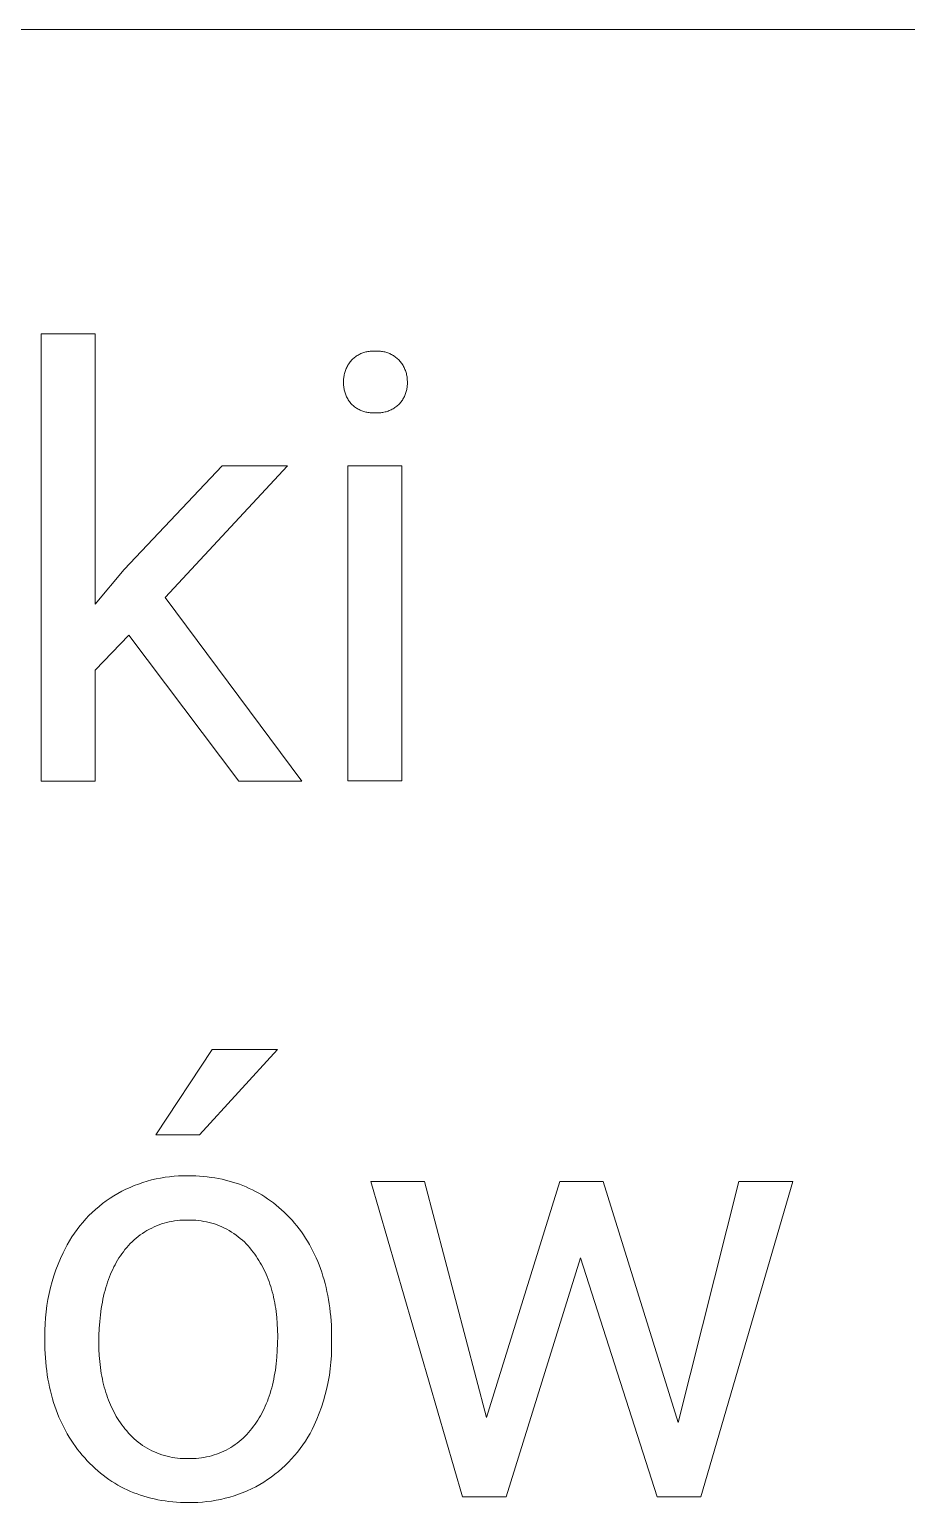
# Model space of a CAD drawing. Header units: millimetres. Extents: x -2542 to 6192, y -257 to 5845.
# Drawn here: x 4802.4 to 4973.5, y 432.5 to 719.8 of the extents above; entities that cross this region are included whole.
import ezdxf

# ---------------------------------------------------------------- set-up
doc = ezdxf.new("R2010")
doc.units = ezdxf.units.MM
doc.header["$MEASUREMENT"] = 0
doc.layers.add('Domyślny', color=7, linetype='Continuous', true_color=0x000000)

msp = doc.modelspace()

# ---------------------------------------------------------------- linework, layer by layer
at = {"layer": 'Domyślny', "color": 18, "lineweight": 15, "true_color": 0x000000}
for p, q in [((6183.9, 719.77), (2891.58, 719.77)), ((4804.73, 573.17), (4804.73, 660.43)), ((4804.73, 660.43), (4815.23, 660.43)), ((4815.23, 660.43), (4815.23, 607.67)), ((4864.97, 654.93), (4865.1, 655.1)), ((4865.1, 655.1), (4865.23, 655.26)), ((4865.23, 655.26), (4865.38, 655.41)), ((4865.38, 655.41), (4865.53, 655.55)), ((4865.53, 655.55), (4865.69, 655.68)), ((4865.69, 655.68), (4865.85, 655.81)), ((4865.85, 655.81), (4866.01, 655.93)), ((4866.01, 655.93), (4866.18, 656.05)), ((4866.18, 656.05), (4866.35, 656.16)), ((4866.35, 656.16), (4866.53, 656.26)), ((4866.53, 656.26), (4866.71, 656.36)), ((4866.71, 656.36), (4866.89, 656.45)), ((4866.89, 656.45), (4867.08, 656.54)), ((4867.08, 656.54), (4867.27, 656.62)), ((4867.27, 656.62), (4867.46, 656.69)), ((4867.46, 656.69), (4867.66, 656.76)), ((4867.66, 656.76), (4867.85, 656.82)), ((4867.85, 656.82), (4868.05, 656.87)), ((4868.05, 656.87), (4868.25, 656.92)), ((4868.25, 656.92), (4868.45, 656.96)), ((4868.45, 656.96), (4868.66, 656.99)), ((4868.66, 656.99), (4868.86, 657.02)), ((4868.86, 657.02), (4869.07, 657.03)), ((4869.07, 657.03), (4869.27, 657.05)), ((4869.27, 657.05), (4869.48, 657.05)), ((4869.48, 657.05), (4869.68, 657.05)), ((4869.68, 657.05), (4869.89, 657.04)), ((4869.89, 657.04), (4870.09, 657.05)), ((4870.09, 657.05), (4870.3, 657.05)), ((4870.3, 657.05), (4870.5, 657.04)), ((4870.5, 657.04), (4870.71, 657.03)), ((4870.71, 657.03), (4870.91, 657.01)), ((4870.91, 657.01), (4871.12, 656.99)), ((4871.12, 656.99), (4871.32, 656.95)), ((4871.32, 656.95), (4871.52, 656.92)), ((4871.52, 656.92), (4871.72, 656.87)), ((4871.72, 656.87), (4871.92, 656.82)), ((4871.92, 656.82), (4872.11, 656.76)), ((4872.11, 656.76), (4872.31, 656.69)), ((4872.31, 656.69), (4872.5, 656.62)), ((4872.5, 656.62), (4872.69, 656.54)), ((4872.69, 656.54), (4872.88, 656.45)), ((4872.88, 656.45), (4873.06, 656.36)), ((4873.06, 656.36), (4873.24, 656.26)), ((4873.24, 656.26), (4873.42, 656.15)), ((4873.42, 656.15), (4873.59, 656.04)), ((4873.59, 656.04), (4873.76, 655.93)), ((4873.76, 655.93), (4873.92, 655.81)), ((4873.92, 655.81), (4874.08, 655.68)), ((4874.08, 655.68), (4874.24, 655.54)), ((4874.24, 655.54), (4874.39, 655.41)), ((4874.39, 655.41), (4874.54, 655.26)), ((4874.54, 655.26), (4874.68, 655.1)), ((4874.68, 655.1), (4874.81, 654.94)), ((4863.75, 652.02), (4863.79, 652.23)), ((4863.79, 652.23), (4863.83, 652.44)), ((4863.83, 652.44), (4863.88, 652.64)), ((4863.88, 652.64), (4863.93, 652.85)), ((4863.93, 652.85), (4863.99, 653.05)), ((4863.99, 653.05), (4864.06, 653.25)), ((4864.06, 653.25), (4864.14, 653.45)), ((4864.14, 653.45), (4864.22, 653.65)), ((4864.22, 653.65), (4864.31, 653.84)), ((4864.31, 653.84), (4864.4, 654.03)), ((4864.4, 654.03), (4864.5, 654.22)), ((4864.5, 654.22), (4864.61, 654.4)), ((4864.61, 654.4), (4864.72, 654.58)), ((4864.72, 654.58), (4864.84, 654.76)), ((4864.84, 654.76), (4864.97, 654.93)), ((4874.81, 654.94), (4874.94, 654.76)), ((4874.94, 654.76), (4875.07, 654.59)), ((4875.07, 654.59), (4875.18, 654.41)), ((4875.18, 654.41), (4875.29, 654.23)), ((4875.29, 654.23), (4875.4, 654.04)), ((4875.4, 654.04), (4875.5, 653.85)), ((4875.5, 653.85), (4875.59, 653.66)), ((4875.59, 653.66), (4875.67, 653.46)), ((4875.67, 653.46), (4875.75, 653.26)), ((4875.75, 653.26), (4875.82, 653.06)), ((4875.82, 653.06), (4875.88, 652.86)), ((4875.88, 652.86), (4875.94, 652.65)), ((4875.94, 652.65), (4875.99, 652.44)), ((4875.99, 652.44), (4876.03, 652.23)), ((4876.03, 652.23), (4876.07, 652.02)), ((4863.69, 651.17), (4863.7, 651.38)), ((4863.69, 650.96), (4863.69, 651.17)), ((4863.69, 650.75), (4863.69, 650.96)), ((4863.69, 650.54), (4863.69, 650.75)), ((4863.7, 650.32), (4863.69, 650.54)), ((4863.7, 651.38), (4863.71, 651.6)), ((4863.72, 650.11), (4863.7, 650.32)), ((4863.71, 651.6), (4863.73, 651.81)), ((4863.75, 649.9), (4863.72, 650.11)), ((4863.73, 651.81), (4863.75, 652.02)), ((4863.78, 649.69), (4863.75, 649.9)), ((4863.82, 649.49), (4863.78, 649.69)), ((4863.87, 649.28), (4863.82, 649.49)), ((4875.97, 649.35), (4875.91, 649.15)), ((4876.01, 649.54), (4875.97, 649.35)), ((4876.05, 649.74), (4876.01, 649.54)), ((4876.08, 649.94), (4876.05, 649.74)), ((4876.07, 652.02), (4876.1, 651.81)), ((4876.11, 650.15), (4876.08, 649.94)), ((4876.1, 651.81), (4876.12, 651.6)), ((4876.13, 650.35), (4876.11, 650.15)), ((4876.12, 651.6), (4876.13, 651.39)), ((4876.13, 651.39), (4876.14, 651.17)), ((4876.14, 650.55), (4876.13, 650.35)), ((4876.14, 651.17), (4876.14, 650.96)), ((4876.14, 650.96), (4876.14, 650.76)), ((4876.14, 650.76), (4876.14, 650.55)), ((4863.92, 649.08), (4863.87, 649.28)), ((4863.99, 648.87), (4863.92, 649.08)), ((4864.05, 648.67), (4863.99, 648.87)), ((4864.13, 648.48), (4864.05, 648.67)), ((4864.21, 648.28), (4864.13, 648.48)), ((4864.3, 648.09), (4864.21, 648.28)), ((4864.4, 647.9), (4864.3, 648.09)), ((4864.5, 647.71), (4864.4, 647.9)), ((4864.6, 647.53), (4864.5, 647.71)), ((4864.72, 647.35), (4864.6, 647.53)), ((4864.84, 647.18), (4864.72, 647.35)), ((4864.96, 647.01), (4864.84, 647.18)), ((4865.1, 646.84), (4864.96, 647.01)), ((4865.23, 646.68), (4865.1, 646.84)), ((4865.38, 646.54), (4865.23, 646.68)), ((4865.54, 646.41), (4865.38, 646.54)), ((4874.38, 646.54), (4874.22, 646.4)), ((4874.54, 646.68), (4874.38, 646.54)), ((4874.67, 646.84), (4874.54, 646.68)), ((4874.8, 646.99), (4874.67, 646.84)), ((4874.93, 647.15), (4874.8, 646.99)), ((4875.05, 647.32), (4874.93, 647.15)), ((4875.16, 647.49), (4875.05, 647.32)), ((4875.27, 647.66), (4875.16, 647.49)), ((4875.37, 647.84), (4875.27, 647.66)), ((4875.47, 648.01), (4875.37, 647.84)), ((4875.56, 648.2), (4875.47, 648.01)), ((4875.64, 648.38), (4875.56, 648.2)), ((4875.72, 648.57), (4875.64, 648.38)), ((4875.79, 648.76), (4875.72, 648.57)), ((4875.86, 648.95), (4875.79, 648.76)), ((4875.91, 649.15), (4875.86, 648.95)), ((4865.69, 646.28), (4865.54, 646.41)), ((4865.86, 646.16), (4865.69, 646.28)), ((4866.02, 646.04), (4865.86, 646.16)), ((4866.19, 645.93), (4866.02, 646.04)), ((4866.37, 645.82), (4866.19, 645.93)), ((4866.54, 645.72), (4866.37, 645.82)), ((4866.72, 645.62), (4866.54, 645.72)), ((4866.91, 645.54), (4866.72, 645.62)), ((4867.09, 645.45), (4866.91, 645.54)), ((4867.28, 645.38), (4867.09, 645.45)), ((4867.48, 645.31), (4867.28, 645.38)), ((4867.67, 645.25), (4867.48, 645.31)), ((4867.87, 645.19), (4867.67, 645.25)), ((4868.06, 645.14), (4867.87, 645.19)), ((4868.26, 645.1), (4868.06, 645.14)), ((4868.46, 645.06), (4868.26, 645.1)), ((4868.67, 645.03), (4868.46, 645.06)), ((4868.87, 645.01), (4868.67, 645.03)), ((4869.07, 644.99), (4868.87, 645.01)), ((4869.27, 644.98), (4869.07, 644.99)), ((4869.48, 644.98), (4869.27, 644.98)), ((4869.68, 644.98), (4869.48, 644.98)), ((4869.89, 645), (4869.68, 644.98)), ((4870.1, 644.99), (4869.89, 645)), ((4870.31, 644.98), (4870.1, 644.99)), ((4870.52, 644.98), (4870.31, 644.98)), ((4870.74, 645), (4870.52, 644.98)), ((4870.95, 645.01), (4870.74, 645)), ((4871.16, 645.04), (4870.95, 645.01)), ((4871.37, 645.07), (4871.16, 645.04)), ((4871.58, 645.11), (4871.37, 645.07)), ((4871.78, 645.16), (4871.58, 645.11)), ((4871.99, 645.22), (4871.78, 645.16)), ((4872.19, 645.28), (4871.99, 645.22)), ((4872.39, 645.35), (4872.19, 645.28)), ((4872.59, 645.42), (4872.39, 645.35)), ((4872.79, 645.5), (4872.59, 645.42)), ((4872.98, 645.59), (4872.79, 645.5)), ((4873.17, 645.69), (4872.98, 645.59)), ((4873.35, 645.79), (4873.17, 645.69)), ((4873.54, 645.9), (4873.35, 645.79)), ((4873.71, 646.02), (4873.54, 645.9)), ((4873.89, 646.14), (4873.71, 646.02)), ((4874.06, 646.27), (4873.89, 646.14)), ((4874.22, 646.4), (4874.06, 646.27)), ((4820.87, 614.42), (4840.01, 634.66)), ((4852.78, 634.66), (4828.87, 608.98)), ((4840.01, 634.66), (4852.78, 634.66)), ((4864.56, 573.19), (4864.56, 634.64)), ((4864.56, 634.64), (4875.06, 634.64)), ((4875.06, 634.64), (4875.06, 573.19)), ((4815.23, 607.67), (4820.87, 614.42)), ((4828.87, 608.98), (4855.57, 573.17)), ((4821.83, 601.65), (4815.23, 594.78)), ((4843.24, 573.17), (4821.83, 601.65)), ((4815.23, 594.78), (4815.23, 573.17)), ((4815.23, 573.17), (4804.73, 573.17)), ((4855.57, 573.17), (4843.24, 573.17)), ((4875.06, 573.19), (4864.56, 573.19)), ((4827.11, 504.18), (4838.08, 520.84)), ((4850.79, 520.84), (4835.58, 504.15)), ((4838.08, 520.84), (4850.79, 520.84)), ((4835.58, 504.15), (4827.11, 504.18)), ((4822.04, 493.92), (4822.86, 494.27)), ((4822.86, 494.27), (4823.7, 494.58)), ((4823.7, 494.58), (4824.54, 494.87)), ((4824.54, 494.87), (4825.39, 495.13)), ((4825.39, 495.13), (4826.25, 495.37)), ((4826.25, 495.37), (4827.12, 495.57)), ((4827.12, 495.57), (4827.99, 495.74)), ((4827.99, 495.74), (4828.87, 495.89)), ((4828.87, 495.89), (4829.75, 496.01)), ((4829.75, 496.01), (4830.64, 496.1)), ((4830.64, 496.1), (4831.53, 496.15)), ((4831.53, 496.15), (4832.42, 496.18)), ((4832.42, 496.18), (4833.31, 496.18)), ((4833.31, 496.18), (4834.09, 496.17)), ((4834.09, 496.17), (4834.86, 496.15)), ((4834.86, 496.15), (4835.62, 496.11)), ((4835.62, 496.11), (4836.37, 496.05)), ((4836.37, 496.05), (4837.12, 495.97)), ((4837.12, 495.97), (4837.85, 495.88)), ((4837.85, 495.88), (4838.58, 495.77)), ((4838.58, 495.77), (4839.29, 495.64)), ((4839.29, 495.64), (4840, 495.5)), ((4840, 495.5), (4840.69, 495.34)), ((4840.69, 495.34), (4841.38, 495.16)), ((4841.38, 495.16), (4842.06, 494.97)), ((4842.06, 494.97), (4842.72, 494.75)), ((4842.72, 494.75), (4843.38, 494.53)), ((4843.38, 494.53), (4844.03, 494.28)), ((4844.03, 494.28), (4844.67, 494.02)), ((4886.88, 433.59), (4869.02, 495.05)), ((4869.02, 495.05), (4879.49, 495.05)), ((4879.49, 495.05), (4891.59, 449.04)), ((4891.59, 449.04), (4905.9, 495.05)), ((4905.9, 495.05), (4914.36, 495.05)), ((4914.36, 495.05), (4928.96, 448.08)), ((4928.96, 448.08), (4940.77, 495.05)), ((4951.3, 495.05), (4933.38, 433.59)), ((4940.77, 495.05), (4951.3, 495.05)), ((4817.41, 491.3), (4818.14, 491.8)), ((4818.14, 491.8), (4818.88, 492.28)), ((4818.88, 492.28), (4819.65, 492.73)), ((4819.65, 492.73), (4820.44, 493.16)), ((4820.44, 493.16), (4821.23, 493.55)), ((4821.23, 493.55), (4822.04, 493.92)), ((4844.67, 494.02), (4845.3, 493.74)), ((4845.3, 493.74), (4845.92, 493.44)), ((4845.92, 493.44), (4846.54, 493.13)), ((4846.54, 493.13), (4847.14, 492.8)), ((4847.14, 492.8), (4847.73, 492.45)), ((4847.73, 492.45), (4848.32, 492.09)), ((4848.32, 492.09), (4848.89, 491.71)), ((4848.89, 491.71), (4849.45, 491.31)), ((4849.45, 491.31), (4850.01, 490.9)), ((4814.04, 488.41), (4814.67, 489.03)), ((4814.67, 489.03), (4815.33, 489.63)), ((4815.33, 489.63), (4816, 490.21)), ((4816, 490.21), (4816.69, 490.76)), ((4816.69, 490.76), (4817.41, 491.3)), ((4850.01, 490.9), (4850.56, 490.46)), ((4850.56, 490.46), (4851.09, 490.01)), ((4851.09, 490.01), (4851.62, 489.55)), ((4851.62, 489.55), (4852.14, 489.07)), ((4852.14, 489.07), (4852.65, 488.57)), ((4852.65, 488.57), (4853.15, 488.05)), ((4811.21, 484.99), (4811.73, 485.71)), ((4811.73, 485.71), (4812.27, 486.41)), ((4812.27, 486.41), (4812.84, 487.1)), ((4812.84, 487.1), (4813.43, 487.76)), ((4813.43, 487.76), (4814.04, 488.41)), ((4825.81, 485.77), (4825.35, 485.51)), ((4826.27, 486), (4825.81, 485.77)), ((4826.74, 486.22), (4826.27, 486)), ((4827.22, 486.43), (4826.74, 486.22)), ((4827.7, 486.62), (4827.22, 486.43)), ((4828.19, 486.79), (4827.7, 486.62)), ((4828.69, 486.94), (4828.19, 486.79)), ((4829.19, 487.08), (4828.69, 486.94)), ((4829.7, 487.2), (4829.19, 487.08)), ((4830.21, 487.3), (4829.7, 487.2)), ((4830.72, 487.39), (4830.21, 487.3)), ((4831.23, 487.45), (4830.72, 487.39)), ((4831.75, 487.5), (4831.23, 487.45)), ((4832.27, 487.53), (4831.75, 487.5)), ((4832.79, 487.55), (4832.27, 487.53)), ((4833.31, 487.54), (4832.79, 487.55)), ((4833.84, 487.55), (4833.31, 487.54)), ((4834.36, 487.54), (4833.84, 487.55)), ((4834.89, 487.51), (4834.36, 487.54)), ((4835.42, 487.46), (4834.89, 487.51)), ((4835.94, 487.39), (4835.42, 487.46)), ((4836.46, 487.3), (4835.94, 487.39)), ((4836.98, 487.2), (4836.46, 487.3)), ((4837.49, 487.08), (4836.98, 487.2)), ((4838, 486.94), (4837.49, 487.08)), ((4838.51, 486.79), (4838, 486.94)), ((4839.01, 486.61), (4838.51, 486.79)), ((4839.5, 486.42), (4839.01, 486.61)), ((4839.98, 486.21), (4839.5, 486.42)), ((4840.46, 485.99), (4839.98, 486.21)), ((4840.93, 485.75), (4840.46, 485.99)), ((4841.39, 485.49), (4840.93, 485.75)), ((4853.15, 488.05), (4853.64, 487.51)), ((4853.64, 487.51), (4854.12, 486.96)), ((4854.12, 486.96), (4854.58, 486.4)), ((4854.58, 486.4), (4855.02, 485.83)), ((4855.02, 485.83), (4855.46, 485.24)), ((4809.38, 481.94), (4809.8, 482.73)), ((4809.8, 482.73), (4810.24, 483.5)), ((4810.24, 483.5), (4810.71, 484.25)), ((4810.71, 484.25), (4811.21, 484.99)), ((4822.09, 482.96), (4821.73, 482.58)), ((4822.45, 483.33), (4822.09, 482.96)), ((4822.83, 483.68), (4822.45, 483.33)), ((4823.23, 484.02), (4822.83, 483.68)), ((4823.63, 484.35), (4823.23, 484.02)), ((4824.05, 484.66), (4823.63, 484.35)), ((4824.47, 484.96), (4824.05, 484.66)), ((4824.91, 485.24), (4824.47, 484.96)), ((4825.35, 485.51), (4824.91, 485.24)), ((4841.85, 485.22), (4841.39, 485.49)), ((4842.29, 484.93), (4841.85, 485.22)), ((4842.72, 484.63), (4842.29, 484.93)), ((4843.14, 484.31), (4842.72, 484.63)), ((4843.55, 483.98), (4843.14, 484.31)), ((4843.95, 483.64), (4843.55, 483.98)), ((4844.34, 483.28), (4843.95, 483.64)), ((4844.71, 482.9), (4844.34, 483.28)), ((4845.08, 482.52), (4844.71, 482.9)), ((4855.46, 485.24), (4855.87, 484.65)), ((4855.87, 484.65), (4856.27, 484.04)), ((4856.27, 484.04), (4856.66, 483.43)), ((4856.66, 483.43), (4857.03, 482.8)), ((4857.03, 482.8), (4857.39, 482.16)), ((4808.03, 478.95), (4808.49, 480.06)), ((4808.49, 480.06), (4808.99, 481.15)), ((4808.99, 481.15), (4809.38, 481.94)), ((4819.89, 480.16), (4819.63, 479.74)), ((4820.17, 480.58), (4819.89, 480.16)), ((4820.45, 480.98), (4820.17, 480.58)), ((4820.74, 481.38), (4820.45, 480.98)), ((4821.06, 481.79), (4820.74, 481.38)), ((4821.39, 482.19), (4821.06, 481.79)), ((4821.73, 482.58), (4821.39, 482.19)), ((4845.42, 482.12), (4845.08, 482.52)), ((4845.76, 481.71), (4845.42, 482.12)), ((4846.08, 481.29), (4845.76, 481.71)), ((4846.37, 480.89), (4846.08, 481.29)), ((4846.66, 480.49), (4846.37, 480.89)), ((4846.93, 480.08), (4846.66, 480.49)), ((4847.2, 479.66), (4846.93, 480.08)), ((4857.39, 482.16), (4857.73, 481.51)), ((4857.73, 481.51), (4858.05, 480.85)), ((4858.05, 480.85), (4858.36, 480.17)), ((4858.36, 480.17), (4858.65, 479.49)), ((4909.94, 480.19), (4895.4, 433.59)), ((4924.86, 433.59), (4909.94, 480.19)), ((4807.2, 476.7), (4807.6, 477.83)), ((4807.6, 477.83), (4808.03, 478.95)), ((4818.23, 476.97), (4818.03, 476.47)), ((4818.44, 477.45), (4818.23, 476.97)), ((4818.66, 477.93), (4818.44, 477.45)), ((4818.89, 478.4), (4818.66, 477.93)), ((4819.13, 478.85), (4818.89, 478.4)), ((4819.37, 479.3), (4819.13, 478.85)), ((4819.63, 479.74), (4819.37, 479.3)), ((4847.46, 479.24), (4847.2, 479.66)), ((4847.7, 478.8), (4847.46, 479.24)), ((4847.94, 478.36), (4847.7, 478.8)), ((4848.17, 477.91), (4847.94, 478.36)), ((4848.39, 477.46), (4848.17, 477.91)), ((4848.6, 477), (4848.39, 477.46)), ((4848.8, 476.53), (4848.6, 477)), ((4858.65, 479.49), (4858.93, 478.79)), ((4858.93, 478.79), (4859.2, 478.09)), ((4859.2, 478.09), (4859.45, 477.37)), ((4859.45, 477.37), (4859.68, 476.64)), ((4806.26, 473.23), (4806.54, 474.39)), ((4806.54, 474.39), (4806.85, 475.55)), ((4806.85, 475.55), (4807.2, 476.7)), ((4817.32, 474.38), (4817.17, 473.83)), ((4817.49, 474.91), (4817.32, 474.38)), ((4817.66, 475.44), (4817.49, 474.91)), ((4817.84, 475.96), (4817.66, 475.44)), ((4818.03, 476.47), (4817.84, 475.96)), ((4848.99, 476.05), (4848.8, 476.53)), ((4849.17, 475.56), (4848.99, 476.05)), ((4849.34, 475.07), (4849.17, 475.56)), ((4849.51, 474.57), (4849.34, 475.07)), ((4849.66, 474.06), (4849.51, 474.57)), ((4859.68, 476.64), (4859.9, 475.9)), ((4859.9, 475.9), (4860.1, 475.15)), ((4860.1, 475.15), (4860.29, 474.39)), ((4860.29, 474.39), (4860.46, 473.62)), ((4805.82, 470.87), (4806.02, 472.05)), ((4806.02, 472.05), (4806.26, 473.23)), ((4816.65, 471.53), (4816.54, 470.93)), ((4816.76, 472.12), (4816.65, 471.53)), ((4816.89, 472.7), (4816.76, 472.12)), ((4817.03, 473.27), (4816.89, 472.7)), ((4817.17, 473.83), (4817.03, 473.27)), ((4849.8, 473.54), (4849.66, 474.06)), ((4849.94, 473.02), (4849.8, 473.54)), ((4850.06, 472.49), (4849.94, 473.02)), ((4850.18, 471.95), (4850.06, 472.49)), ((4850.29, 471.41), (4850.18, 471.95)), ((4850.38, 470.85), (4850.29, 471.41)), ((4860.46, 473.62), (4860.62, 472.84)), ((4860.62, 472.84), (4860.77, 472.04)), ((4860.77, 472.04), (4860.89, 471.24)), ((4860.89, 471.24), (4861.01, 470.42)), ((4805.46, 467.29), (4805.54, 468.48)), ((4805.54, 468.48), (4805.66, 469.68)), ((4805.66, 469.68), (4805.82, 470.87)), ((4816.27, 469.06), (4816.14, 467.77)), ((4816.44, 470.32), (4816.27, 469.06)), ((4816.54, 470.93), (4816.44, 470.32)), ((4850.47, 470.29), (4850.38, 470.85)), ((4850.55, 469.72), (4850.47, 470.29)), ((4850.68, 468.56), (4850.55, 469.72)), ((4850.77, 467.37), (4850.68, 468.56)), ((4861.01, 470.42), (4861.1, 469.59)), ((4861.1, 469.59), (4861.19, 468.75)), ((4861.19, 468.75), (4861.25, 467.9)), ((4805.42, 466.09), (4805.46, 467.29)), ((4805.42, 464.89), (4805.42, 466.09)), ((4816.05, 466.43), (4815.99, 465.06)), ((4816.14, 467.77), (4816.05, 466.43)), ((4850.83, 466.14), (4850.77, 467.37)), ((4850.85, 464.89), (4850.83, 466.14)), ((4861.25, 467.9), (4861.31, 467.04)), ((4861.31, 467.04), (4861.34, 466.17)), ((4861.34, 466.17), (4861.37, 464.39)), ((4805.42, 464.16), (4805.42, 464.89)), ((4805.42, 463.27), (4805.42, 464.16)), ((4805.45, 462.39), (4805.42, 463.27)), ((4815.99, 465.06), (4815.97, 463.64)), ((4815.97, 463.64), (4815.99, 462.38)), ((4850.77, 462.13), (4850.83, 463.49)), ((4850.83, 463.49), (4850.85, 464.89)), ((4861.37, 464.39), (4861.37, 463.64)), ((4861.37, 463.64), (4861.37, 462.36)), ((4805.49, 461.53), (4805.45, 462.39)), ((4805.54, 460.67), (4805.49, 461.53)), ((4805.61, 459.83), (4805.54, 460.67)), ((4805.69, 458.99), (4805.61, 459.83)), ((4815.99, 462.38), (4816.05, 461.15)), ((4816.05, 461.15), (4816.14, 459.95)), ((4816.14, 459.95), (4816.27, 458.78)), ((4850.56, 459.54), (4850.68, 460.81)), ((4850.68, 460.81), (4850.77, 462.13)), ((4861.24, 459.81), (4861.1, 458.54)), ((4861.33, 461.08), (4861.24, 459.81)), ((4861.37, 462.36), (4861.33, 461.08)), ((4805.79, 458.17), (4805.69, 458.99)), ((4805.91, 457.36), (4805.79, 458.17)), ((4806.04, 456.55), (4805.91, 457.36)), ((4816.27, 458.78), (4816.35, 458.21)), ((4816.35, 458.21), (4816.44, 457.65)), ((4816.44, 457.65), (4816.54, 457.09)), ((4816.54, 457.09), (4816.65, 456.55)), ((4850.08, 456.52), (4850.19, 457.1)), ((4850.19, 457.1), (4850.3, 457.7)), ((4850.3, 457.7), (4850.39, 458.3)), ((4850.39, 458.3), (4850.56, 459.54)), ((4860.93, 457.27), (4860.7, 456.02)), ((4861.1, 458.54), (4860.93, 457.27)), ((4806.18, 455.76), (4806.04, 456.55)), ((4806.34, 454.98), (4806.18, 455.76)), ((4806.52, 454.22), (4806.34, 454.98)), ((4806.71, 453.46), (4806.52, 454.22)), ((4816.65, 456.55), (4816.76, 456.01)), ((4816.76, 456.01), (4816.89, 455.47)), ((4816.89, 455.47), (4817.03, 454.95)), ((4817.03, 454.95), (4817.17, 454.43)), ((4817.17, 454.43), (4817.32, 453.92)), ((4849.37, 453.75), (4849.53, 454.28)), ((4849.53, 454.28), (4849.68, 454.83)), ((4849.68, 454.83), (4849.82, 455.38)), ((4849.82, 455.38), (4849.95, 455.95)), ((4849.95, 455.95), (4850.08, 456.52)), ((4860.44, 454.77), (4860.13, 453.53)), ((4860.7, 456.02), (4860.44, 454.77)), ((4806.92, 452.71), (4806.71, 453.46)), ((4807.14, 451.98), (4806.92, 452.71)), ((4807.37, 451.25), (4807.14, 451.98)), ((4807.62, 450.54), (4807.37, 451.25)), ((4817.32, 453.92), (4817.49, 453.42)), ((4817.49, 453.42), (4817.66, 452.93)), ((4817.66, 452.93), (4817.84, 452.44)), ((4817.84, 452.44), (4818.03, 451.97)), ((4818.03, 451.97), (4818.23, 451.5)), ((4818.23, 451.5), (4818.44, 451.04)), ((4848.21, 450.76), (4848.42, 451.23)), ((4848.42, 451.23), (4848.63, 451.72)), ((4848.63, 451.72), (4848.83, 452.21)), ((4848.83, 452.21), (4849.02, 452.71)), ((4849.02, 452.71), (4849.2, 453.23)), ((4849.2, 453.23), (4849.37, 453.75)), ((4859.78, 452.3), (4859.39, 451.08)), ((4860.13, 453.53), (4859.78, 452.3)), ((4807.89, 449.83), (4807.62, 450.54)), ((4808.17, 449.14), (4807.89, 449.83)), ((4808.47, 448.46), (4808.17, 449.14)), ((4808.78, 447.79), (4808.47, 448.46)), ((4818.44, 451.04), (4818.66, 450.58)), ((4818.66, 450.58), (4818.89, 450.14)), ((4818.89, 450.14), (4819.13, 449.7)), ((4819.13, 449.7), (4819.37, 449.27)), ((4819.37, 449.27), (4819.63, 448.85)), ((4819.63, 448.85), (4819.89, 448.43)), ((4819.89, 448.43), (4820.17, 448.02)), ((4846.71, 448.12), (4846.98, 448.54)), ((4846.98, 448.54), (4847.25, 448.96)), ((4847.25, 448.96), (4847.5, 449.39)), ((4847.5, 449.39), (4847.75, 449.84)), ((4847.75, 449.84), (4847.98, 450.29)), ((4847.98, 450.29), (4848.21, 450.76)), ((4858.49, 448.69), (4857.97, 447.52)), ((4858.96, 449.88), (4858.49, 448.69)), ((4859.39, 451.08), (4858.96, 449.88)), ((4809.11, 447.13), (4808.78, 447.79)), ((4809.45, 446.49), (4809.11, 447.13)), ((4809.81, 445.85), (4809.45, 446.49)), ((4810.18, 445.22), (4809.81, 445.85)), ((4820.17, 448.02), (4820.45, 447.63)), ((4820.45, 447.63), (4820.74, 447.23)), ((4820.74, 447.23), (4821.06, 446.82)), ((4821.06, 446.82), (4821.39, 446.41)), ((4821.39, 446.41), (4821.74, 446.01)), ((4821.74, 446.01), (4822.09, 445.63)), ((4822.09, 445.63), (4822.46, 445.26)), ((4844.12, 445.03), (4844.49, 445.39)), ((4844.49, 445.39), (4844.84, 445.75)), ((4844.84, 445.75), (4845.18, 446.13)), ((4845.18, 446.13), (4845.51, 446.51)), ((4845.51, 446.51), (4845.83, 446.91)), ((4845.83, 446.91), (4846.13, 447.32)), ((4846.13, 447.32), (4846.43, 447.72)), ((4846.43, 447.72), (4846.71, 448.12)), ((4857.16, 445.95), (4856.72, 445.19)), ((4857.58, 446.73), (4857.16, 445.95)), ((4857.97, 447.52), (4857.58, 446.73)), ((4810.57, 444.61), (4810.18, 445.22)), ((4810.97, 444.01), (4810.57, 444.61)), ((4811.39, 443.41), (4810.97, 444.01)), ((4811.82, 442.83), (4811.39, 443.41)), ((4812.27, 442.26), (4811.82, 442.83)), ((4822.46, 445.26), (4822.85, 444.9)), ((4822.85, 444.9), (4823.24, 444.56)), ((4823.24, 444.56), (4823.65, 444.23)), ((4823.65, 444.23), (4824.07, 443.91)), ((4824.07, 443.91), (4824.5, 443.61)), ((4824.5, 443.61), (4824.94, 443.33)), ((4824.94, 443.33), (4825.39, 443.06)), ((4825.39, 443.06), (4825.85, 442.8)), ((4825.85, 442.8), (4826.32, 442.56)), ((4826.32, 442.56), (4826.79, 442.34)), ((4839.87, 442.27), (4840.34, 442.48)), ((4840.34, 442.48), (4840.79, 442.7)), ((4840.79, 442.7), (4841.24, 442.94)), ((4841.24, 442.94), (4841.68, 443.2)), ((4841.68, 443.2), (4842.11, 443.47)), ((4842.11, 443.47), (4842.53, 443.76)), ((4842.53, 443.76), (4842.95, 444.06)), ((4842.95, 444.06), (4843.35, 444.37)), ((4843.35, 444.37), (4843.74, 444.69)), ((4843.74, 444.69), (4844.12, 445.03)), ((4855.24, 442.99), (4854.7, 442.29)), ((4855.76, 443.71), (4855.24, 442.99)), ((4856.25, 444.44), (4855.76, 443.71)), ((4856.72, 445.19), (4856.25, 444.44)), ((4812.73, 441.7), (4812.27, 442.26)), ((4813.21, 441.16), (4812.73, 441.7)), ((4813.7, 440.62), (4813.21, 441.16)), ((4814.2, 440.1), (4813.7, 440.62)), ((4814.7, 439.6), (4814.2, 440.1)), ((4815.22, 439.12), (4814.7, 439.6)), ((4826.79, 442.34), (4827.27, 442.14)), ((4827.27, 442.14), (4827.76, 441.95)), ((4827.76, 441.95), (4828.26, 441.78)), ((4828.26, 441.78), (4828.76, 441.62)), ((4828.76, 441.62), (4829.27, 441.49)), ((4829.27, 441.49), (4829.78, 441.37)), ((4829.78, 441.37), (4830.29, 441.27)), ((4830.29, 441.27), (4830.81, 441.18)), ((4830.81, 441.18), (4831.33, 441.12)), ((4831.33, 441.12), (4831.85, 441.07)), ((4831.85, 441.07), (4832.38, 441.04)), ((4832.38, 441.04), (4832.9, 441.03)), ((4832.9, 441.03), (4833.42, 441.04)), ((4833.42, 441.04), (4833.93, 441.03)), ((4833.93, 441.03), (4834.44, 441.04)), ((4834.44, 441.04), (4834.95, 441.07)), ((4834.95, 441.07), (4835.46, 441.11)), ((4835.46, 441.11), (4835.96, 441.17)), ((4835.96, 441.17), (4836.47, 441.25)), ((4836.47, 441.25), (4836.97, 441.35)), ((4836.97, 441.35), (4837.46, 441.46)), ((4837.46, 441.46), (4837.96, 441.59)), ((4837.96, 441.59), (4838.44, 441.73)), ((4838.44, 441.73), (4838.93, 441.9)), ((4838.93, 441.9), (4839.4, 442.07)), ((4839.4, 442.07), (4839.87, 442.27)), ((4852.32, 439.69), (4851.67, 439.09)), ((4852.94, 440.31), (4852.32, 439.69)), ((4853.55, 440.95), (4852.94, 440.31)), ((4854.14, 441.61), (4853.55, 440.95)), ((4854.7, 442.29), (4854.14, 441.61)), ((4815.74, 438.65), (4815.22, 439.12)), ((4816.28, 438.2), (4815.74, 438.65)), ((4816.82, 437.77), (4816.28, 438.2)), ((4817.37, 437.36), (4816.82, 437.77)), ((4817.93, 436.96), (4817.37, 437.36)), ((4818.51, 436.57), (4817.93, 436.96)), ((4848.88, 436.93), (4848.14, 436.44)), ((4849.6, 437.43), (4848.88, 436.93)), ((4850.31, 437.96), (4849.6, 437.43)), ((4851, 438.52), (4850.31, 437.96)), ((4851.67, 439.09), (4851, 438.52)), ((4819.09, 436.21), (4818.51, 436.57)), ((4819.68, 435.86), (4819.09, 436.21)), ((4820.28, 435.53), (4819.68, 435.86)), ((4820.88, 435.21), (4820.28, 435.53)), ((4821.5, 434.92), (4820.88, 435.21)), ((4822.13, 434.64), (4821.5, 434.92)), ((4822.77, 434.37), (4822.13, 434.64)), ((4823.41, 434.13), (4822.77, 434.37)), ((4824.07, 433.9), (4823.41, 434.13)), ((4824.73, 433.68), (4824.07, 433.9)), ((4843.23, 434.08), (4842.37, 433.79)), ((4844.08, 434.41), (4843.23, 434.08)), ((4844.92, 434.76), (4844.08, 434.41)), ((4845.75, 435.14), (4844.92, 434.76)), ((4846.56, 435.55), (4845.75, 435.14)), ((4847.36, 435.98), (4846.56, 435.55)), ((4848.14, 436.44), (4847.36, 435.98)), ((4825.4, 433.49), (4824.73, 433.68)), ((4826.09, 433.31), (4825.4, 433.49)), ((4826.78, 433.15), (4826.09, 433.31)), ((4827.48, 433), (4826.78, 433.15)), ((4828.19, 432.88), (4827.48, 433)), ((4828.91, 432.77), (4828.19, 432.88)), ((4829.64, 432.67), (4828.91, 432.77)), ((4830.38, 432.6), (4829.64, 432.67)), ((4831.13, 432.54), (4830.38, 432.6)), ((4831.88, 432.49), (4831.13, 432.54)), ((4832.65, 432.47), (4831.88, 432.49)), ((4833.42, 432.46), (4832.65, 432.47)), ((4834.33, 432.46), (4833.42, 432.46)), ((4835.24, 432.48), (4834.33, 432.46)), ((4836.15, 432.54), (4835.24, 432.48)), ((4837.05, 432.63), (4836.15, 432.54)), ((4837.96, 432.75), (4837.05, 432.63)), ((4838.85, 432.9), (4837.96, 432.75)), ((4839.74, 433.07), (4838.85, 432.9)), ((4840.63, 433.28), (4839.74, 433.07)), ((4841.51, 433.52), (4840.63, 433.28)), ((4842.37, 433.79), (4841.51, 433.52)), ((4895.4, 433.59), (4886.88, 433.59)), ((4933.38, 433.59), (4924.86, 433.59))]:
    msp.add_line(p, q, dxfattribs=at)

doc.saveas('drawing.dxf')
